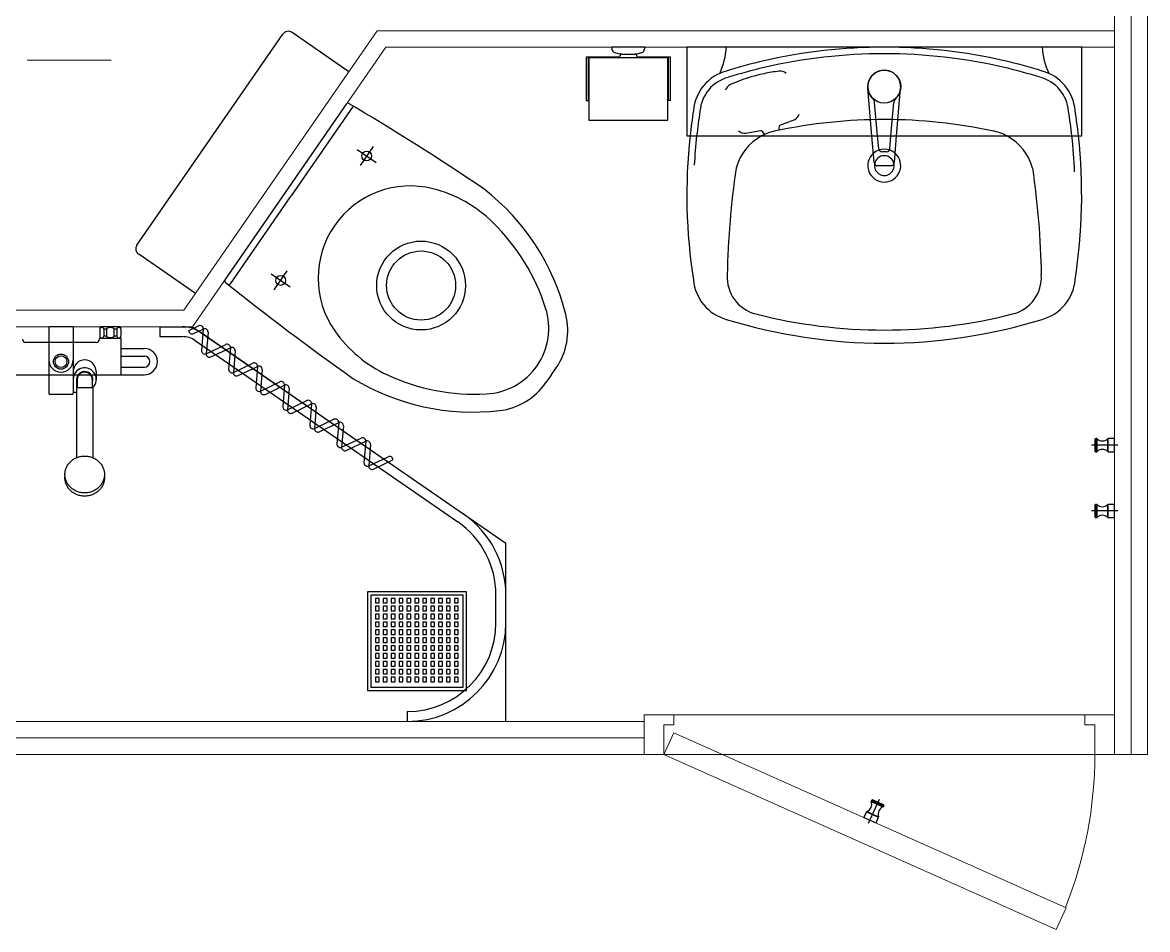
# Model space of a CAD drawing. Extents: x 475189 to 476029, y 1007718 to 1008015.
# Drawn here: x 475770.08 to 475779.25, y 1007971.43 to 1007978.82 of the extents above; entities that cross this region are included whole.
import ezdxf

# ---------------------------------------------------------------- set-up
doc = ezdxf.new("R2010")
doc.units = 0
doc.header["$LTSCALE"] = 2
doc.header["$MEASUREMENT"] = 0
doc.linetypes.add('CENTER2', pattern=[1.125, 0.75, -0.125, 0.125, -0.125])
doc.layers.get('0').update_dxf_attribs({"linetype": 'CONTINUOUS', "lineweight": 0})
doc.layers.add('Furniture', color=122, linetype='CONTINUOUS')

msp = doc.modelspace()

# ---------------------------------------------------------------- linework, layer by layer
at = {"color": 8}
for p, q in [((475778.9793, 1007978.8836), (475778.9793, 1007972.8525)), ((475779.1133, 1007978.8836), (475779.1133, 1007972.8525)), ((475779.2473, 1007978.8836), (475779.2473, 1007972.8525)), ((475771.398, 1007976.4712), (475772.9728, 1007978.7496)), ((475772.9728, 1007978.7496), (475778.9793, 1007978.7496)), ((475771.4682, 1007976.3371), (475773.0431, 1007978.6156)), ((475773.0431, 1007978.6156), (475778.9793, 1007978.6156)), ((475769.0614, 1007976.4712), (475771.398, 1007976.4712)), ((475769.1954, 1007976.3371), (475771.3846, 1007976.3371)), ((475775.1461, 1007973.0937), (475775.1461, 1007973.1741)), ((475775.3874, 1007973.1741), (475775.1461, 1007973.1741)), ((475778.738, 1007973.1741), (475775.3874, 1007973.1741)), ((475775.3874, 1007973.1741), (475775.3874, 1007973.0937)), ((475778.738, 1007973.1741), (475778.738, 1007973.0937)), ((475778.9793, 1007973.1741), (475778.738, 1007973.1741)), ((475778.9793, 1007973.1741), (475778.9793, 1007973.0937)), ((475775.1461, 1007973.1205), (475768.9274, 1007973.1205)), ((475775.1461, 1007973.1205), (475775.1461, 1007972.8525)), ((475775.307, 1007973.0937), (475775.307, 1007972.8525)), ((475775.307, 1007973.0937), (475775.3874, 1007973.0937)), ((475778.8184, 1007973.0937), (475778.738, 1007973.0937)), ((475778.8184, 1007973.0937), (475778.8184, 1007972.8525)), ((475775.1461, 1007972.9865), (475768.9274, 1007972.9865)), ((475775.3891, 1007973.0286), (475775.307, 1007972.8525)), ((475775.3891, 1007973.0286), (475778.5841, 1007971.6012)), ((475775.1461, 1007972.8525), (475775.1461, 1007972.9061)), ((475778.9793, 1007972.8525), (475778.9793, 1007972.9061)), ((475779.2473, 1007972.8525), (475768.9274, 1007972.8525)), ((475775.307, 1007972.8525), (475775.1461, 1007972.8525)), ((475775.307, 1007972.8525), (475778.502, 1007971.4251)), ((475775.307, 1007972.8525), (475778.8184, 1007972.8525)), ((475778.8184, 1007972.8525), (475778.9793, 1007972.8525)), ((475778.502, 1007971.4251), (475778.5841, 1007971.6012))]:
    msp.add_line(p, q, dxfattribs=at)
at = {"color": 8, "linetype": 'CENTER2'}
msp.add_line((475770.8037, 1007978.5083), (475770.1202, 1007978.5083), dxfattribs=at)
at = {"color": 8}
msp.add_arc((475775.441, 1007972.8525), 3.3774, 338.29875, 0, dxfattribs=at)
at = {"layer": 'Furniture', "color": 8}
for p, q in [((475771.0154, 1007977.002), (475772.2045, 1007978.7223)), ((475772.7419, 1007978.4155), (475772.2789, 1007978.7356)), ((475775.1515, 1007978.6156), (475774.8834, 1007978.6156)), ((475774.8834, 1007978.6156), (475774.8845, 1007978.6)), ((475774.9509, 1007978.5619), (475774.9494, 1007978.5619)), ((475775.0845, 1007978.5566), (475774.9505, 1007978.5566)), ((475774.9505, 1007978.5566), (475774.9505, 1007978.5459)), ((475775.0856, 1007978.5619), (475775.084, 1007978.5619)), ((475775.0845, 1007978.5566), (475775.0845, 1007978.5459)), ((475775.1515, 1007978.6156), (475775.1504, 1007978.6)), ((475776.1245, 1007978.6156), (475775.8163, 1007978.6156)), ((475778.3895, 1007978.6156), (475778.0813, 1007978.6156)), ((475774.6744, 1007978.5351), (475774.6744, 1007978.1813)), ((475774.9397, 1007978.5351), (475774.6744, 1007978.5351)), ((475774.6904, 1007978.5351), (475774.6904, 1007978.1813)), ((475774.6958, 1007978.5351), (475774.6958, 1007978.0205)), ((475775.3391, 1007978.5298), (475774.6958, 1007978.5298)), ((475775.3606, 1007978.5351), (475775.0952, 1007978.5351)), ((475775.3391, 1007978.0205), (475775.3391, 1007978.5351)), ((475775.3445, 1007978.1813), (475775.3445, 1007978.5351)), ((475775.3606, 1007978.1813), (475775.3606, 1007978.5351)), ((475777.0022, 1007977.8918), (475776.9693, 1007978.2827)), ((475777.2036, 1007977.8918), (475777.2365, 1007978.2827)), ((475774.6744, 1007978.1813), (475774.6904, 1007978.1813)), ((475775.3606, 1007978.1813), (475775.3445, 1007978.1813)), ((475771.7328, 1007976.7199), (475772.7217, 1007978.1506)), ((475772.7765, 1007978.1355), (475772.2714, 1007977.4047)), ((475777.0486, 1007977.8918), (475777.0244, 1007978.1652)), ((475777.1572, 1007977.8918), (475777.1814, 1007978.1652)), ((475774.6958, 1007978.0205), (475775.3391, 1007978.0205)), ((475772.9399, 1007977.8062), (475772.8332, 1007977.6518)), ((475777.0204, 1007977.6751), (475777.0022, 1007977.8918)), ((475777.0578, 1007977.7876), (475777.0486, 1007977.8918)), ((475777.148, 1007977.7876), (475777.1572, 1007977.8918)), ((475777.1854, 1007977.6751), (475777.2036, 1007977.8918)), ((475772.8093, 1007977.7823), (475772.9637, 1007977.6757)), ((475777.1212, 1007977.7632), (475777.0845, 1007977.7632)), ((475777.0471, 1007977.6506), (475777.1587, 1007977.6506)), ((475771.7761, 1007976.6882), (475772.2714, 1007977.4047)), ((475771.4921, 1007976.6074), (475771.0291, 1007976.9274)), ((475772.1082, 1007976.768), (475772.2626, 1007976.6613)), ((475772.1321, 1007976.6375), (475772.2388, 1007976.7919)), ((475771.4384, 1007976.3073), (475771.5175, 1007976.3448)), ((475770.4955, 1007976.3371), (475770.2971, 1007976.3371)), ((475770.2971, 1007976.3371), (475770.2971, 1007976.0664)), ((475770.4955, 1007976.3371), (475770.4955, 1007976.0664)), ((475770.7134, 1007976.3184), (475770.7126, 1007976.3184)), ((475770.7126, 1007976.3184), (475770.7126, 1007976.2594)), ((475770.7134, 1007976.2594), (475770.7126, 1007976.2594)), ((475770.7134, 1007976.3184), (475770.7134, 1007976.2594)), ((475770.8788, 1007976.3371), (475770.7179, 1007976.3371)), ((475770.7662, 1007976.3184), (475770.7456, 1007976.3184)), ((475770.7456, 1007976.3184), (475770.7456, 1007976.2594)), ((475770.7662, 1007976.2594), (475770.7456, 1007976.2594)), ((475770.7662, 1007976.3184), (475770.7662, 1007976.2594)), ((475770.8511, 1007976.3184), (475770.8305, 1007976.3184)), ((475770.8305, 1007976.2594), (475770.8305, 1007976.3184)), ((475770.8511, 1007976.2594), (475770.8305, 1007976.2594)), ((475770.8511, 1007976.3184), (475770.8511, 1007976.2594)), ((475770.8833, 1007976.3184), (475770.8841, 1007976.3184)), ((475770.8833, 1007976.3184), (475770.8833, 1007976.2594)), ((475770.8833, 1007976.2594), (475770.8841, 1007976.2594)), ((475770.8841, 1007976.3184), (475770.8841, 1007976.2594)), ((475771.2002, 1007976.3371), (475771.2002, 1007976.2567)), ((475771.2002, 1007976.3371), (475771.4682, 1007976.3371)), ((475771.2002, 1007976.2567), (475771.3846, 1007976.2567)), ((475771.4682, 1007976.3371), (475774.0203, 1007974.5731)), ((475771.4766, 1007976.2809), (475771.5557, 1007976.3184)), ((475771.537, 1007976.2896), (475773.0471, 1007975.2458)), ((475771.5557, 1007976.3184), (475771.5415, 1007976.1438)), ((475771.5939, 1007976.292), (475771.5797, 1007976.1174)), ((475770.6831, 1007976.2085), (475770.1095, 1007976.2085)), ((475770.8868, 1007976.2406), (475770.7099, 1007976.2406)), ((475770.7099, 1007976.2353), (475770.7099, 1007976.2406)), ((475770.8868, 1007975.9458), (475770.8868, 1007976.2406)), ((475770.8868, 1007976.1602), (475771.0744, 1007976.1602)), ((475771.4903, 1007976.2241), (475773.6277, 1007974.7468)), ((475771.5797, 1007976.1174), (475771.738, 1007976.1924)), ((475771.6179, 1007976.091), (475771.7762, 1007976.166)), ((475771.7762, 1007976.166), (475771.762, 1007975.9914)), ((475770.2971, 1007976.0664), (475770.2971, 1007975.7957)), ((475770.4955, 1007976.0664), (475770.4955, 1007975.7957)), ((475770.8868, 1007976.0986), (475771.0752, 1007976.0986)), ((475771.8144, 1007976.1396), (475771.8002, 1007975.965)), ((475770.6831, 1007975.9726), (475770.6831, 1007975.9053)), ((475770.8868, 1007976.0074), (475771.0752, 1007976.0074)), ((475771.8002, 1007975.965), (475771.9586, 1007976.04)), ((475771.8384, 1007975.9386), (475771.9967, 1007976.0136)), ((475771.9967, 1007976.0136), (475771.9825, 1007975.839)), ((475772.0349, 1007975.9872), (475772.0207, 1007975.8126)), ((475774.3882, 1007975.9416), (475774.4295, 1007976.0013)), ((475769.9057, 1007975.9458), (475770.3963, 1007975.9458)), ((475770.3963, 1007975.9458), (475770.8868, 1007975.9458)), ((475770.5223, 1007975.9053), (475770.5223, 1007975.8024)), ((475770.5276, 1007975.9053), (475770.5276, 1007975.841)), ((475770.6509, 1007975.9053), (475770.6509, 1007975.841)), ((475770.8868, 1007975.9458), (475771.0744, 1007975.9458)), ((475772.0207, 1007975.8126), (475772.1791, 1007975.8876)), ((475774.3882, 1007975.9416), (475774.3469, 1007975.8819)), ((475770.5223, 1007975.8024), (475770.4955, 1007975.8024)), ((475770.5223, 1007975.841), (475770.5223, 1007975.2698)), ((475770.5223, 1007975.841), (475770.6563, 1007975.841)), ((475770.6563, 1007975.841), (475770.6563, 1007975.2698)), ((475772.0589, 1007975.7862), (475772.2173, 1007975.8612)), ((475772.2173, 1007975.8612), (475772.203, 1007975.6866)), ((475772.2554, 1007975.8348), (475772.2412, 1007975.6602)), ((475770.4847, 1007975.7849), (475770.3078, 1007975.7849)), ((475772.2412, 1007975.6602), (475772.3996, 1007975.7352)), ((475772.2794, 1007975.6338), (475772.4378, 1007975.7088)), ((475772.4378, 1007975.7088), (475772.4236, 1007975.5342)), ((475772.4759, 1007975.6824), (475772.4618, 1007975.5078)), ((475772.4618, 1007975.5078), (475772.6201, 1007975.5828)), ((475772.4999, 1007975.4814), (475772.6583, 1007975.5564)), ((475772.6583, 1007975.5564), (475772.6441, 1007975.3818)), ((475772.6965, 1007975.53), (475772.6823, 1007975.3554)), ((475772.6823, 1007975.3554), (475772.8406, 1007975.4304)), ((475778.8238, 1007975.4258), (475778.8324, 1007975.4258)), ((475778.8238, 1007975.3185), (475778.8238, 1007975.4258)), ((475778.8324, 1007975.3185), (475778.8324, 1007975.4258)), ((475778.836, 1007975.32), (475778.836, 1007975.4243)), ((475778.9241, 1007975.32), (475778.9241, 1007975.4243)), ((475778.9278, 1007975.3185), (475778.9278, 1007975.4258)), ((475772.7205, 1007975.329), (475772.8788, 1007975.404)), ((475772.8788, 1007975.404), (475772.8646, 1007975.2294)), ((475772.917, 1007975.3776), (475772.9028, 1007975.203)), ((475779.0061, 1007975.3721), (475778.7916, 1007975.3721)), ((475778.8184, 1007975.4204), (475778.8184, 1007975.3239)), ((475772.9028, 1007975.203), (475773.0611, 1007975.278)), ((475772.941, 1007975.1766), (475773.0993, 1007975.2516)), ((475778.8238, 1007975.3185), (475778.8324, 1007975.3185)), ((475778.8184, 1007974.8843), (475778.8184, 1007974.7878)), ((475778.8238, 1007974.8897), (475778.8324, 1007974.8897)), ((475778.8238, 1007974.7824), (475778.8238, 1007974.8897)), ((475778.8324, 1007974.7824), (475778.8324, 1007974.8897)), ((475778.836, 1007974.7839), (475778.836, 1007974.8882)), ((475778.9241, 1007974.7839), (475778.9241, 1007974.8882)), ((475778.9278, 1007974.7824), (475778.9278, 1007974.8897)), ((475779.0061, 1007974.836), (475778.7916, 1007974.836)), ((475778.8238, 1007974.7824), (475778.8324, 1007974.7824)), ((475774.0203, 1007973.9247), (475774.0203, 1007974.5731)), ((475773.6987, 1007974.1766), (475772.8945, 1007974.1766)), ((475772.8945, 1007974.1766), (475772.8945, 1007973.3725)), ((475773.6719, 1007974.1498), (475772.9213, 1007974.1498)), ((475772.9213, 1007974.1498), (475772.9213, 1007973.3993)), ((475773.6719, 1007973.3993), (475773.6719, 1007974.1498)), ((475773.6987, 1007973.3725), (475773.6987, 1007974.1766)), ((475773.9399, 1007973.9231), (475773.9399, 1007974.1514)), ((475774.0203, 1007973.1205), (475774.0203, 1007974.1514)), ((475772.8945, 1007973.3725), (475773.6987, 1007973.3725)), ((475772.9213, 1007973.3993), (475773.6719, 1007973.3993)), ((475773.2162, 1007973.2009), (475773.2162, 1007973.1205)), ((475776.9757, 1007972.2904), (475777.0629, 1007972.4863)), ((475776.9972, 1007972.467), (475777.0925, 1007972.4246)), ((475777.0009, 1007972.4788), (475776.9974, 1007972.4709)), ((475776.9974, 1007972.4709), (475777.0953, 1007972.4273)), ((475777.0009, 1007972.4788), (475777.0988, 1007972.4351)), ((475777.0961, 1007972.4422), (475777.0079, 1007972.4815)), ((475777.0988, 1007972.4351), (475777.0953, 1007972.4273)), ((475776.9586, 1007972.3837), (475776.9376, 1007972.3367)), ((475776.9376, 1007972.3367), (475777.0356, 1007972.2931)), ((475776.9586, 1007972.3837), (475777.0565, 1007972.3401)), ((475776.9614, 1007972.3865), (475777.0567, 1007972.344)), ((475777.0356, 1007972.2931), (475777.0565, 1007972.3401))]:
    msp.add_line(p, q, dxfattribs=at)
for points in [[(475778.7112, 1007977.8918), (475778.7112, 1007978.6156), (475775.4946, 1007978.6156), (475775.4946, 1007977.8918)], [(475772.9886, 1007974.1239), (475772.9575, 1007974.1239), (475772.9575, 1007974.0865), (475772.9886, 1007974.0865)], [(475772.9886, 1007974.0596), (475772.9575, 1007974.0596), (475772.9575, 1007974.0222), (475772.9886, 1007974.0222)], [(475773.053, 1007974.1239), (475773.0218, 1007974.1239), (475773.0218, 1007974.0865), (475773.053, 1007974.0865)], [(475773.053, 1007974.0596), (475773.0218, 1007974.0596), (475773.0218, 1007974.0222), (475773.053, 1007974.0222)], [(475773.1173, 1007974.1239), (475773.0861, 1007974.1239), (475773.0861, 1007974.0865), (475773.1173, 1007974.0865)], [(475773.1173, 1007974.0596), (475773.0861, 1007974.0596), (475773.0861, 1007974.0222), (475773.1173, 1007974.0222)], [(475773.1816, 1007974.1239), (475773.1505, 1007974.1239), (475773.1505, 1007974.0865), (475773.1816, 1007974.0865)], [(475773.1816, 1007974.0596), (475773.1505, 1007974.0596), (475773.1505, 1007974.0222), (475773.1816, 1007974.0222)], [(475773.246, 1007974.1239), (475773.2148, 1007974.1239), (475773.2148, 1007974.0865), (475773.246, 1007974.0865)], [(475773.246, 1007974.0596), (475773.2148, 1007974.0596), (475773.2148, 1007974.0222), (475773.246, 1007974.0222)], [(475773.3103, 1007974.1239), (475773.2791, 1007974.1239), (475773.2791, 1007974.0865), (475773.3103, 1007974.0865)], [(475773.3103, 1007974.0596), (475773.2791, 1007974.0596), (475773.2791, 1007974.0222), (475773.3103, 1007974.0222)], [(475773.3746, 1007974.1239), (475773.3435, 1007974.1239), (475773.3435, 1007974.0865), (475773.3746, 1007974.0865)], [(475773.3746, 1007974.0596), (475773.3435, 1007974.0596), (475773.3435, 1007974.0222), (475773.3746, 1007974.0222)], [(475773.439, 1007974.1239), (475773.4078, 1007974.1239), (475773.4078, 1007974.0865), (475773.439, 1007974.0865)], [(475773.439, 1007974.0596), (475773.4078, 1007974.0596), (475773.4078, 1007974.0222), (475773.439, 1007974.0222)], [(475773.5033, 1007974.1239), (475773.4721, 1007974.1239), (475773.4721, 1007974.0865), (475773.5033, 1007974.0865)], [(475773.5033, 1007974.0596), (475773.4721, 1007974.0596), (475773.4721, 1007974.0222), (475773.5033, 1007974.0222)], [(475773.5676, 1007974.1239), (475773.5365, 1007974.1239), (475773.5365, 1007974.0865), (475773.5676, 1007974.0865)], [(475773.5676, 1007974.0596), (475773.5365, 1007974.0596), (475773.5365, 1007974.0222), (475773.5676, 1007974.0222)], [(475773.632, 1007974.1239), (475773.6008, 1007974.1239), (475773.6008, 1007974.0865), (475773.632, 1007974.0865)], [(475773.632, 1007974.0596), (475773.6008, 1007974.0596), (475773.6008, 1007974.0222), (475773.632, 1007974.0222)], [(475772.9886, 1007973.9953), (475772.9575, 1007973.9953), (475772.9575, 1007973.9579), (475772.9886, 1007973.9579)], [(475773.053, 1007973.9953), (475773.0218, 1007973.9953), (475773.0218, 1007973.9579), (475773.053, 1007973.9579)], [(475773.1173, 1007973.9953), (475773.0861, 1007973.9953), (475773.0861, 1007973.9579), (475773.1173, 1007973.9579)], [(475773.1816, 1007973.9953), (475773.1505, 1007973.9953), (475773.1505, 1007973.9579), (475773.1816, 1007973.9579)], [(475773.246, 1007973.9953), (475773.2148, 1007973.9953), (475773.2148, 1007973.9579), (475773.246, 1007973.9579)], [(475773.3103, 1007973.9953), (475773.2791, 1007973.9953), (475773.2791, 1007973.9579), (475773.3103, 1007973.9579)], [(475773.3746, 1007973.9953), (475773.3435, 1007973.9953), (475773.3435, 1007973.9579), (475773.3746, 1007973.9579)], [(475773.439, 1007973.9953), (475773.4078, 1007973.9953), (475773.4078, 1007973.9579), (475773.439, 1007973.9579)], [(475773.5033, 1007973.9953), (475773.4721, 1007973.9953), (475773.4721, 1007973.9579), (475773.5033, 1007973.9579)], [(475773.5676, 1007973.9953), (475773.5365, 1007973.9953), (475773.5365, 1007973.9579), (475773.5676, 1007973.9579)], [(475773.632, 1007973.9953), (475773.6008, 1007973.9953), (475773.6008, 1007973.9579), (475773.632, 1007973.9579)], [(475772.9886, 1007973.931), (475772.9575, 1007973.931), (475772.9575, 1007973.8935), (475772.9886, 1007973.8935)], [(475772.9886, 1007973.8666), (475772.9575, 1007973.8666), (475772.9575, 1007973.8292), (475772.9886, 1007973.8292)], [(475773.053, 1007973.931), (475773.0218, 1007973.931), (475773.0218, 1007973.8935), (475773.053, 1007973.8935)], [(475773.053, 1007973.8666), (475773.0218, 1007973.8666), (475773.0218, 1007973.8292), (475773.053, 1007973.8292)], [(475773.1173, 1007973.931), (475773.0861, 1007973.931), (475773.0861, 1007973.8935), (475773.1173, 1007973.8935)], [(475773.1173, 1007973.8666), (475773.0861, 1007973.8666), (475773.0861, 1007973.8292), (475773.1173, 1007973.8292)], [(475773.1816, 1007973.931), (475773.1505, 1007973.931), (475773.1505, 1007973.8935), (475773.1816, 1007973.8935)], [(475773.1816, 1007973.8666), (475773.1505, 1007973.8666), (475773.1505, 1007973.8292), (475773.1816, 1007973.8292)], [(475773.246, 1007973.931), (475773.2148, 1007973.931), (475773.2148, 1007973.8935), (475773.246, 1007973.8935)], [(475773.246, 1007973.8666), (475773.2148, 1007973.8666), (475773.2148, 1007973.8292), (475773.246, 1007973.8292)], [(475773.3103, 1007973.931), (475773.2791, 1007973.931), (475773.2791, 1007973.8935), (475773.3103, 1007973.8935)], [(475773.3103, 1007973.8666), (475773.2791, 1007973.8666), (475773.2791, 1007973.8292), (475773.3103, 1007973.8292)], [(475773.3746, 1007973.931), (475773.3435, 1007973.931), (475773.3435, 1007973.8935), (475773.3746, 1007973.8935)], [(475773.3746, 1007973.8666), (475773.3435, 1007973.8666), (475773.3435, 1007973.8292), (475773.3746, 1007973.8292)], [(475773.439, 1007973.931), (475773.4078, 1007973.931), (475773.4078, 1007973.8935), (475773.439, 1007973.8935)], [(475773.439, 1007973.8666), (475773.4078, 1007973.8666), (475773.4078, 1007973.8292), (475773.439, 1007973.8292)], [(475773.5033, 1007973.931), (475773.4721, 1007973.931), (475773.4721, 1007973.8935), (475773.5033, 1007973.8935)], [(475773.5033, 1007973.8666), (475773.4721, 1007973.8666), (475773.4721, 1007973.8292), (475773.5033, 1007973.8292)], [(475773.5676, 1007973.931), (475773.5365, 1007973.931), (475773.5365, 1007973.8935), (475773.5676, 1007973.8935)], [(475773.5676, 1007973.8666), (475773.5365, 1007973.8666), (475773.5365, 1007973.8292), (475773.5676, 1007973.8292)], [(475773.632, 1007973.931), (475773.6008, 1007973.931), (475773.6008, 1007973.8935), (475773.632, 1007973.8935)], [(475773.632, 1007973.8666), (475773.6008, 1007973.8666), (475773.6008, 1007973.8292), (475773.632, 1007973.8292)], [(475772.9886, 1007973.8023), (475772.9575, 1007973.8023), (475772.9575, 1007973.7649), (475772.9886, 1007973.7649)], [(475773.053, 1007973.8023), (475773.0218, 1007973.8023), (475773.0218, 1007973.7649), (475773.053, 1007973.7649)], [(475773.1173, 1007973.8023), (475773.0861, 1007973.8023), (475773.0861, 1007973.7649), (475773.1173, 1007973.7649)], [(475773.1816, 1007973.8023), (475773.1505, 1007973.8023), (475773.1505, 1007973.7649), (475773.1816, 1007973.7649)], [(475773.246, 1007973.8023), (475773.2148, 1007973.8023), (475773.2148, 1007973.7649), (475773.246, 1007973.7649)], [(475773.3103, 1007973.8023), (475773.2791, 1007973.8023), (475773.2791, 1007973.7649), (475773.3103, 1007973.7649)], [(475773.3746, 1007973.8023), (475773.3435, 1007973.8023), (475773.3435, 1007973.7649), (475773.3746, 1007973.7649)], [(475773.439, 1007973.8023), (475773.4078, 1007973.8023), (475773.4078, 1007973.7649), (475773.439, 1007973.7649)], [(475773.5033, 1007973.8023), (475773.4721, 1007973.8023), (475773.4721, 1007973.7649), (475773.5033, 1007973.7649)], [(475773.5676, 1007973.8023), (475773.5365, 1007973.8023), (475773.5365, 1007973.7649), (475773.5676, 1007973.7649)], [(475773.632, 1007973.8023), (475773.6008, 1007973.8023), (475773.6008, 1007973.7649), (475773.632, 1007973.7649)], [(475772.9886, 1007973.738), (475772.9575, 1007973.738), (475772.9575, 1007973.7005), (475772.9886, 1007973.7005)], [(475773.053, 1007973.738), (475773.0218, 1007973.738), (475773.0218, 1007973.7005), (475773.053, 1007973.7005)], [(475773.1173, 1007973.738), (475773.0861, 1007973.738), (475773.0861, 1007973.7005), (475773.1173, 1007973.7005)], [(475773.1816, 1007973.738), (475773.1505, 1007973.738), (475773.1505, 1007973.7005), (475773.1816, 1007973.7005)], [(475773.246, 1007973.738), (475773.2148, 1007973.738), (475773.2148, 1007973.7005), (475773.246, 1007973.7005)], [(475773.3103, 1007973.738), (475773.2791, 1007973.738), (475773.2791, 1007973.7005), (475773.3103, 1007973.7005)], [(475773.3746, 1007973.738), (475773.3435, 1007973.738), (475773.3435, 1007973.7005), (475773.3746, 1007973.7005)], [(475773.439, 1007973.738), (475773.4078, 1007973.738), (475773.4078, 1007973.7005), (475773.439, 1007973.7005)], [(475773.5033, 1007973.738), (475773.4721, 1007973.738), (475773.4721, 1007973.7005), (475773.5033, 1007973.7005)], [(475773.5676, 1007973.738), (475773.5365, 1007973.738), (475773.5365, 1007973.7005), (475773.5676, 1007973.7005)], [(475773.632, 1007973.738), (475773.6008, 1007973.738), (475773.6008, 1007973.7005), (475773.632, 1007973.7005)], [(475772.9886, 1007973.6736), (475772.9575, 1007973.6736), (475772.9575, 1007973.6362), (475772.9886, 1007973.6362)], [(475772.9886, 1007973.6093), (475772.9575, 1007973.6093), (475772.9575, 1007973.5719), (475772.9886, 1007973.5719)], [(475773.053, 1007973.6736), (475773.0218, 1007973.6736), (475773.0218, 1007973.6362), (475773.053, 1007973.6362)], [(475773.053, 1007973.6093), (475773.0218, 1007973.6093), (475773.0218, 1007973.5719), (475773.053, 1007973.5719)], [(475773.1173, 1007973.6736), (475773.0861, 1007973.6736), (475773.0861, 1007973.6362), (475773.1173, 1007973.6362)], [(475773.1173, 1007973.6093), (475773.0861, 1007973.6093), (475773.0861, 1007973.5719), (475773.1173, 1007973.5719)], [(475773.1816, 1007973.6736), (475773.1505, 1007973.6736), (475773.1505, 1007973.6362), (475773.1816, 1007973.6362)], [(475773.1816, 1007973.6093), (475773.1505, 1007973.6093), (475773.1505, 1007973.5719), (475773.1816, 1007973.5719)], [(475773.246, 1007973.6736), (475773.2148, 1007973.6736), (475773.2148, 1007973.6362), (475773.246, 1007973.6362)], [(475773.246, 1007973.6093), (475773.2148, 1007973.6093), (475773.2148, 1007973.5719), (475773.246, 1007973.5719)], [(475773.3103, 1007973.6736), (475773.2791, 1007973.6736), (475773.2791, 1007973.6362), (475773.3103, 1007973.6362)], [(475773.3103, 1007973.6093), (475773.2791, 1007973.6093), (475773.2791, 1007973.5719), (475773.3103, 1007973.5719)], [(475773.3746, 1007973.6736), (475773.3435, 1007973.6736), (475773.3435, 1007973.6362), (475773.3746, 1007973.6362)], [(475773.3746, 1007973.6093), (475773.3435, 1007973.6093), (475773.3435, 1007973.5719), (475773.3746, 1007973.5719)], [(475773.439, 1007973.6736), (475773.4078, 1007973.6736), (475773.4078, 1007973.6362), (475773.439, 1007973.6362)], [(475773.439, 1007973.6093), (475773.4078, 1007973.6093), (475773.4078, 1007973.5719), (475773.439, 1007973.5719)], [(475773.5033, 1007973.6736), (475773.4721, 1007973.6736), (475773.4721, 1007973.6362), (475773.5033, 1007973.6362)], [(475773.5033, 1007973.6093), (475773.4721, 1007973.6093), (475773.4721, 1007973.5719), (475773.5033, 1007973.5719)], [(475773.5676, 1007973.6736), (475773.5365, 1007973.6736), (475773.5365, 1007973.6362), (475773.5676, 1007973.6362)], [(475773.5676, 1007973.6093), (475773.5365, 1007973.6093), (475773.5365, 1007973.5719), (475773.5676, 1007973.5719)], [(475773.632, 1007973.6736), (475773.6008, 1007973.6736), (475773.6008, 1007973.6362), (475773.632, 1007973.6362)], [(475773.632, 1007973.6093), (475773.6008, 1007973.6093), (475773.6008, 1007973.5719), (475773.632, 1007973.5719)], [(475772.9886, 1007973.545), (475772.9575, 1007973.545), (475772.9575, 1007973.5075), (475772.9886, 1007973.5075)], [(475773.053, 1007973.545), (475773.0218, 1007973.545), (475773.0218, 1007973.5075), (475773.053, 1007973.5075)], [(475773.1173, 1007973.545), (475773.0861, 1007973.545), (475773.0861, 1007973.5075), (475773.1173, 1007973.5075)], [(475773.1816, 1007973.545), (475773.1505, 1007973.545), (475773.1505, 1007973.5075), (475773.1816, 1007973.5075)], [(475773.246, 1007973.545), (475773.2148, 1007973.545), (475773.2148, 1007973.5075), (475773.246, 1007973.5075)], [(475773.3103, 1007973.545), (475773.2791, 1007973.545), (475773.2791, 1007973.5075), (475773.3103, 1007973.5075)], [(475773.3746, 1007973.545), (475773.3435, 1007973.545), (475773.3435, 1007973.5075), (475773.3746, 1007973.5075)], [(475773.439, 1007973.545), (475773.4078, 1007973.545), (475773.4078, 1007973.5075), (475773.439, 1007973.5075)], [(475773.5033, 1007973.545), (475773.4721, 1007973.545), (475773.4721, 1007973.5075), (475773.5033, 1007973.5075)], [(475773.5676, 1007973.545), (475773.5365, 1007973.545), (475773.5365, 1007973.5075), (475773.5676, 1007973.5075)], [(475773.632, 1007973.545), (475773.6008, 1007973.545), (475773.6008, 1007973.5075), (475773.632, 1007973.5075)], [(475772.9886, 1007973.4806), (475772.9575, 1007973.4806), (475772.9575, 1007973.4432), (475772.9886, 1007973.4432)], [(475773.053, 1007973.4806), (475773.0218, 1007973.4806), (475773.0218, 1007973.4432), (475773.053, 1007973.4432)], [(475773.1173, 1007973.4806), (475773.0861, 1007973.4806), (475773.0861, 1007973.4432), (475773.1173, 1007973.4432)], [(475773.1816, 1007973.4806), (475773.1505, 1007973.4806), (475773.1505, 1007973.4432), (475773.1816, 1007973.4432)], [(475773.246, 1007973.4806), (475773.2148, 1007973.4806), (475773.2148, 1007973.4432), (475773.246, 1007973.4432)], [(475773.3103, 1007973.4806), (475773.2791, 1007973.4806), (475773.2791, 1007973.4432), (475773.3103, 1007973.4432)], [(475773.3746, 1007973.4806), (475773.3435, 1007973.4806), (475773.3435, 1007973.4432), (475773.3746, 1007973.4432)], [(475773.439, 1007973.4806), (475773.4078, 1007973.4806), (475773.4078, 1007973.4432), (475773.439, 1007973.4432)], [(475773.5033, 1007973.4806), (475773.4721, 1007973.4806), (475773.4721, 1007973.4432), (475773.5033, 1007973.4432)], [(475773.5676, 1007973.4806), (475773.5365, 1007973.4806), (475773.5365, 1007973.4432), (475773.5676, 1007973.4432)], [(475773.632, 1007973.4806), (475773.6008, 1007973.4806), (475773.6008, 1007973.4432), (475773.632, 1007973.4432)]]:
    msp.add_lwpolyline(points, close=True, dxfattribs=at)
for points in [[(475778.0813, 1007978.5043, 0.113761), (475776.1245, 1007978.5043, 0.018329), (475775.8163, 1007978.4212)], [(475778.0813, 1007978.4492, 0.115217), (475776.1245, 1007978.4492, 0.017611), (475775.8321, 1007978.37)], [(475778.0813, 1007978.5043, 0.113761), (475776.1245, 1007978.5043)], [(475778.0813, 1007978.5043, 0.113761), (475776.1245, 1007978.5043)], [(475776.1245, 1007978.4492, 0.017611), (475775.8321, 1007978.37)], [(475775.8953, 1007977.6296, 0.014975), (475775.8466, 1007977.1964, 0.014955), (475775.8239, 1007976.7608, 0.014955)], [(475778.3105, 1007977.6296, -0.014975), (475778.3592, 1007977.1964, -0.014955), (475778.3819, 1007976.7608, -0.014955)], [(475770.8305, 1007976.3184, 0.053646), (475770.8224, 1007976.3248, 0.055269), (475770.8132, 1007976.3292, 0.056428), (475770.8034, 1007976.3315, 0.056849), (475770.7933, 1007976.3315, 0.056428), (475770.7835, 1007976.3292, 0.055269), (475770.7743, 1007976.3248, 0.053646), (475770.7662, 1007976.3184, 0.053646)], [(475770.8305, 1007976.2594, -0.053646), (475770.8224, 1007976.253, -0.055269), (475770.8132, 1007976.2485, -0.056428), (475770.8034, 1007976.2463, -0.056849), (475770.7933, 1007976.2463, -0.056428), (475770.7835, 1007976.2485, -0.055269), (475770.7743, 1007976.253, -0.053646), (475770.7662, 1007976.2594, -0.053646)], [(475770.7496, 1007975.1179, -0.052075), (475770.749, 1007975.0888, -0.05173), (475770.7423, 1007975.0604, -0.05089), (475770.7299, 1007975.0337, -0.049718), (475770.7121, 1007975.0097, -0.048423), (475770.6898, 1007974.9894, -0.047205), (475770.6636, 1007974.9735, -0.046227), (475770.6347, 1007974.9626, -0.045603), (475770.6041, 1007974.9571, -0.045396), (475770.5728, 1007974.9572, -0.045626), (475770.5423, 1007974.963, -0.046271), (475770.5134, 1007974.9742, -0.047264), (475770.4875, 1007974.9903, -0.048491), (475770.4653, 1007975.0109, -0.049785), (475770.4479, 1007975.035, -0.050944), (475770.4357, 1007975.0618, -0.051762), (475770.4294, 1007975.0904, -0.052077), (475770.429, 1007975.1195, -0.052077)]]:
    msp.add_lwpolyline(points, format="xyb", dxfattribs=at)
for points in [[(475778.9278, 1007975.3185), (475778.9793, 1007975.3185), (475778.9793, 1007975.4258), (475778.9278, 1007975.4258)], [(475778.9278, 1007974.7824), (475778.9793, 1007974.7824), (475778.9793, 1007974.8897), (475778.9278, 1007974.8897)]]:
    msp.add_lwpolyline(points, dxfattribs=at)
msp.add_lwpolyline([(475770.4284, 1007975.1334, -0.052543), (475770.4315, 1007975.1626, -0.051974), (475770.4407, 1007975.1908, -0.050953), (475770.4555, 1007975.2168, -0.049677), (475770.4755, 1007975.2395, -0.048366), (475770.4999, 1007975.2582, -0.047214), (475770.5277, 1007975.272, -0.046368), (475770.5579, 1007975.2806, -0.045923), (475770.5893, 1007975.2835, -0.045923), (475770.6206, 1007975.2806, -0.046368), (475770.6508, 1007975.272, -0.047214), (475770.6786, 1007975.2582, -0.048366), (475770.703, 1007975.2395, -0.049677), (475770.723, 1007975.2168, -0.050953), (475770.7379, 1007975.1908, -0.051974), (475770.747, 1007975.1626, -0.052543), (475770.7501, 1007975.1334, -0.052543), (475770.747, 1007975.1041, -0.051974), (475770.7379, 1007975.0759, -0.050953), (475770.723, 1007975.05, -0.049677), (475770.703, 1007975.0272, -0.048366), (475770.6786, 1007975.0085, -0.047214), (475770.6508, 1007974.9947, -0.046368), (475770.6206, 1007974.9861, -0.045923), (475770.5893, 1007974.9833, -0.045923), (475770.5579, 1007974.9861, -0.046368), (475770.5277, 1007974.9947, -0.047214), (475770.4999, 1007975.0085, -0.048366), (475770.4755, 1007975.0272, -0.049677), (475770.4555, 1007975.05, -0.050953), (475770.4407, 1007975.0759, -0.051974), (475770.4315, 1007975.1041, -0.052543)], format="xyb", close=True, dxfattribs=at)
for centre, radius in [((475777.1029, 1007978.2939), 0.134), ((475772.8865, 1007977.729), 0.0402), ((475773.3298, 1007976.6732), 0.3619), ((475773.3298, 1007976.6732), 0.2815), ((475772.1854, 1007976.7147), 0.0402), ((475770.3963, 1007976.053), 0.0617), ((475770.3963, 1007976.053), 0.0482)]:
    msp.add_circle(centre, radius, dxfattribs=at)
for centre, radius, start, end in [((475772.2484, 1007978.6915), 0.0536, 55.34726, 145.34741), ((475774.9166, 1007978.6022), 0.0322, 183.98083, 254.76569), ((475775.0175, 1007978.9726), 0.416, 254.76569, 285.23344), ((475774.9397, 1007978.5459), 0.0107, 270, 0), ((475775.0952, 1007978.5459), 0.0107, 180, 270), ((475775.1183, 1007978.6022), 0.0322, 285.23344, 356.01917), ((475775.2401, 1007978.6465), 0.577, 334.90999, 356.92555), ((475778.9657, 1007978.6465), 0.577, 183.07445, 205.09001), ((475777.1029, 1007974.2597), 4.3558, 72.8194, 77.01976), ((475777.1029, 1007974.2597), 4.3022, 72.8194, 76.85513), ((475775.9136, 1007978.0676), 0.3668, 105.39052, 174.99834), ((475775.9136, 1007978.0676), 0.3132, 105.39052, 174.99834), ((475776.4136, 1007977.0381), 1.3918, 101.98953, 113.87076), ((475776.4136, 1007977.0381), 1.3918, 96.98902, 101.98953), ((475776.2536, 1007978.3437), 0.0764, 49.0388, 96.99779), ((475777.1029, 1007978.2939), 0.134, 314.67007, 225.32993), ((475778.2922, 1007978.0676), 0.3132, 5.00166, 74.60948), ((475778.2922, 1007978.0676), 0.3668, 5.00166, 74.60948), ((475775.8813, 1007978.241), 0.0764, 113.86197, 161.82097), ((475776.971, 1007978.1605), 0.0536, 5.06362, 45.32993), ((475777.2348, 1007978.1605), 0.0536, 134.67007, 174.93638), ((475761.6458, 1007959.41), 21.7838, 55.95544, 59.4135), ((475779.9644, 1007977.4093), 4.4698, 171.11717, 173.80315), ((475779.9644, 1007977.4093), 4.4162, 171.11717, 173.72763), ((475774.2414, 1007977.4093), 4.4162, 6.27237, 8.88283), ((475774.2414, 1007977.4093), 4.4698, 6.19685, 8.88283), ((475777.1029, 1007973.7772), 4.2486, 77.91373, 101.99554), ((475775.8049, 1007979.2973), 1.3918, 288.74131, 293.86992), ((475776.3372, 1007978.0944), 0.0764, 293.86114, 341.82014), ((475775.9649, 1007977.9917), 0.0764, 229.03797, 276.99696), ((475775.8049, 1007979.2973), 1.3918, 276.98817, 282.1167), ((475776.0633, 1007977.8758), 0.0694, 28.21933, 60.95447), ((475776.3013, 1007977.5207), 0.4203, 101.1165, 118.00428), ((475776.0633, 1007977.8758), 0.0694, 23.28497, 28.21933), ((475776.3121, 1007977.9445), 0.0694, 149.90414, 185.41142), ((475777.9045, 1007977.5207), 0.4203, 61.99572, 78.8835), ((475779.9644, 1007977.4093), 4.4698, 173.80315, 188.88282), ((475779.9644, 1007977.4093), 4.4162, 173.72763, 176.81874), ((475776.3013, 1007977.5207), 0.4203, 118.00428, 164.98582), ((475777.9045, 1007977.5207), 0.4203, 15.01418, 61.99572), ((475774.2414, 1007977.4093), 4.4162, 2.47507, 6.27237), ((475774.2414, 1007977.4093), 4.4698, 351.11718, 6.19685), ((475777.1029, 1007977.6506), 0.134, 131.52478, 48.47673), ((475777.1029, 1007977.6506), 0.134, 48.47673, 131.52478), ((475777.1029, 1007977.6506), 0.0804, 9.89806, 170.10476), ((475777.0845, 1007977.79), 0.0268, 185.06362, 270), ((475777.1213, 1007977.79), 0.0268, 270, 354.93638), ((475777.0471, 1007977.6774), 0.0268, 184.80546, 270), ((475777.1029, 1007977.6506), 0.0804, 170.10476, 9.89806), ((475777.1587, 1007977.6774), 0.0268, 270, 355.19454), ((475773.2416, 1007976.7341), 0.7505, 75.80767, 214.88662), ((475773.1627, 1007976.4223), 1.0722, 45.4835, 75.80767), ((475772.6934, 1007975.9827), 1.8709, 14.02246, 52.15866), ((475772.7155, 1007975.9674), 1.7101, 17.72362, 45.4835), ((475771.0595, 1007976.9715), 0.0536, 145.34739, 235.34726), ((475771.746, 1007976.7108), 0.0161, 145.34715, 231.32026), ((475775.9136, 1007976.7511), 0.3668, 185.00166, 254.60948), ((475776.1302, 1007976.7393), 0.3071, 175.98227, 256.22699), ((475778.0756, 1007976.7393), 0.3071, 283.77301, 4.01773), ((475778.2922, 1007976.7511), 0.3668, 285.39052, 354.99834), ((475785.3502, 1007993.7038), 21.7838, 231.32026, 234.73886), ((475771.7628, 1007976.6973), 0.0161, 231.37684, 325.34715), ((475773.8337, 1007976.3248), 0.5361, 272.97067, 17.72362), ((475773.9884, 1007976.3061), 0.5361, 325.34715, 14.02246), ((475777.1029, 1007980.5589), 4.2486, 255.74997, 284.25003), ((475777.1029, 1007980.5589), 4.3558, 252.8194, 287.1806), ((475770.7479, 1007976.3184), 0.0353, 148.01879, 180.09042), ((475770.7479, 1007976.2593), 0.0353, 179.90958, 211.98121), ((475770.7295, 1007976.3154), 0.0164, 10.38886, 169.61114), ((475770.7295, 1007976.2623), 0.0164, 190.38886, 349.61114), ((475770.8672, 1007976.3154), 0.0164, 10.38886, 169.61114), ((475770.8672, 1007976.2623), 0.0164, 190.38886, 349.61114), ((475770.8488, 1007976.3184), 0.0353, 359.90958, 31.98121), ((475770.8488, 1007976.2593), 0.0353, 328.01879, 0.09042), ((475771.3846, 1007976.0691), 0.2681, 55.34739, 90), ((475771.3846, 1007976.0691), 0.1876, 55.34739, 90), ((475773.5054, 1007976.9181), 1.0722, 214.88662, 245.21079), ((475770.1095, 1007976.2353), 0.0268, 180, 270), ((475770.6831, 1007976.2353), 0.0268, 270, 0), ((475771.0744, 1007976.053), 0.1072, 0, 90), ((475770.3963, 1007976.0664), 0.0992, 180, 0), ((475770.5893, 1007975.9726), 0.0938, 0, 180), ((475771.0752, 1007976.053), 0.0456, 0, 90), ((475770.5893, 1007975.9082), 0.0938, 314.65167, 180), ((475771.0744, 1007976.053), 0.1072, 270, 0), ((475771.0752, 1007976.053), 0.0456, 270, 0), ((475770.5893, 1007975.9053), 0.067, 336.92412, 180), ((475770.5893, 1007975.9053), 0.0617, 359.99964, 180), ((475773.7508, 1007977.5125), 1.8709, 238.53564, 276.67184), ((475773.7729, 1007977.4972), 1.7101, 245.21079, 272.97067), ((475773.9059, 1007976.1867), 0.5361, 276.67184, 325.34715), ((475770.3078, 1007975.7957), 0.0107, 180, 270), ((475770.4847, 1007975.7957), 0.0107, 270, 0), ((475778.8238, 1007975.4204), 0.00536, 90, 180), ((475778.8324, 1007975.4204), 0.00536, 47.07455, 90), ((475778.8801, 1007975.4717), 0.0647, 227.07455, 312.92545), ((475778.9278, 1007975.4204), 0.00536, 90, 132.92545), ((475778.8801, 1007975.2726), 0.0647, 47.07455, 132.92545), ((475778.8238, 1007975.3239), 0.00536, 180, 270), ((475778.8323, 1007975.3239), 0.00536, 270, 312.92545), ((475778.9278, 1007975.3239), 0.00536, 227.07455, 270), ((475778.8238, 1007974.8843), 0.00536, 90, 180), ((475778.8324, 1007974.8843), 0.00536, 47.07455, 90), ((475778.8801, 1007974.9356), 0.0647, 227.07455, 312.92545), ((475778.9278, 1007974.8843), 0.00536, 90, 132.92545), ((475773.2162, 1007974.1514), 0.8042, 0, 55.34751), ((475778.8238, 1007974.7878), 0.00536, 180, 270), ((475778.8323, 1007974.7878), 0.00536, 270, 312.92545), ((475778.8801, 1007974.7365), 0.0647, 47.07455, 132.92545), ((475778.9278, 1007974.7878), 0.00536, 227.07455, 270), ((475773.2162, 1007974.1514), 0.7237, 0, 55.3476), ((475773.2162, 1007973.9247), 0.7237, 270, 0), ((475773.2162, 1007973.9247), 0.8042, 270, 0)]:
    msp.add_arc(centre, radius, start, end, dxfattribs=at)
for centre, major_axis, start_param, end_param in [((475771.529, 1007976.3206), (0.0179, -0.0199), 0.756598, 2.851052), ((475771.4651, 1007976.3051), (0.0179, -0.0199), 3.898197, 5.992603), ((475771.5672, 1007976.2942), (0.0179, -0.0199), 0.756598, 2.851052), ((475771.7495, 1007976.1682), (0.0199, 0.0179), 5.468979, 7.563393), ((475771.7877, 1007976.1418), (0.0179, -0.0199), 0.75659, 2.851004), ((475771.5682, 1007976.1416), (0.0179, -0.0199), 3.898197, 5.992603), ((475771.6064, 1007976.1152), (0.0179, -0.0199), 3.898197, 5.992603), ((475771.7887, 1007975.9892), (0.0179, -0.0199), 3.898228, 5.992639), ((475771.97, 1007976.0158), (0.0199, 0.0179), 5.468983, 7.563317), ((475772.0082, 1007975.9894), (0.0179, -0.0199), 0.756595, 2.850928), ((475771.8269, 1007975.9628), (0.0179, -0.0199), 3.898228, 5.992639), ((475772.1905, 1007975.8634), (0.0179, -0.0199), 0.756561, 2.85094), ((475772.0093, 1007975.8368), (0.0199, 0.0179), 2.327413, 4.421797), ((475772.0474, 1007975.8104), (0.0199, 0.0179), 2.327413, 4.421797), ((475772.2287, 1007975.837), (0.0179, -0.0199), 0.756561, 2.85094), ((475772.411, 1007975.711), (0.0179, -0.0199), 0.756613, 2.850992), ((475772.4492, 1007975.6846), (0.0179, -0.0199), 0.756613, 2.850992), ((475772.2298, 1007975.6844), (0.0179, -0.0199), 3.898184, 5.992607), ((475772.268, 1007975.658), (0.0199, 0.0179), 2.327388, 4.421811), ((475772.4503, 1007975.532), (0.0179, -0.0199), 3.898203, 5.992638), ((475772.6316, 1007975.5586), (0.0179, -0.0199), 0.756561, 2.85094), ((475772.6697, 1007975.5322), (0.0179, -0.0199), 0.756561, 2.85094), ((475772.4885, 1007975.5056), (0.0179, -0.0199), 3.898203, 5.992638), ((475772.8521, 1007975.4062), (0.0179, -0.0199), 0.756613, 2.850992), ((475772.6708, 1007975.3796), (0.0199, 0.0179), 2.327388, 4.421811), ((475772.709, 1007975.3532), (0.0199, 0.0179), 2.327388, 4.421811), ((475772.8903, 1007975.3798), (0.0199, 0.0179), 5.469002, 7.563381), ((475773.0726, 1007975.2538), (0.0199, 0.0179), 5.469002, 7.563381), ((475772.8913, 1007975.2272), (0.0179, -0.0199), 3.898203, 5.992638), ((475772.9295, 1007975.2008), (0.0199, 0.0179), 2.327406, 4.421842), ((475776.936, 1007972.446), (0.0458, 0.0458), 4.329717, 5.828098), ((475777.0023, 1007972.4688), (0.00379, -0.00379), 3.508111, 4.257302), ((475777.0058, 1007972.4766), (0.00379, 0.00379), 0.366519, 1.937315), ((475777.1179, 1007972.365), (0.0458, -0.0458), 2.758921, 4.257302), ((475777.0904, 1007972.4295), (0.00379, -0.00379), 5.900513, 6.649704), ((475777.0939, 1007972.4373), (0.00379, 0.00379), 5.078908, 6.649704), ((475776.9635, 1007972.3816), (0.00379, -0.00379), 2.758921, 3.508111), ((475777.0516, 1007972.3423), (0.00379, 0.00379), 5.078908, 5.828098)]:
    msp.add_ellipse(centre, major_axis=major_axis, ratio=1, start_param=start_param, end_param=end_param, dxfattribs=at)

doc.saveas('drawing.dxf')
